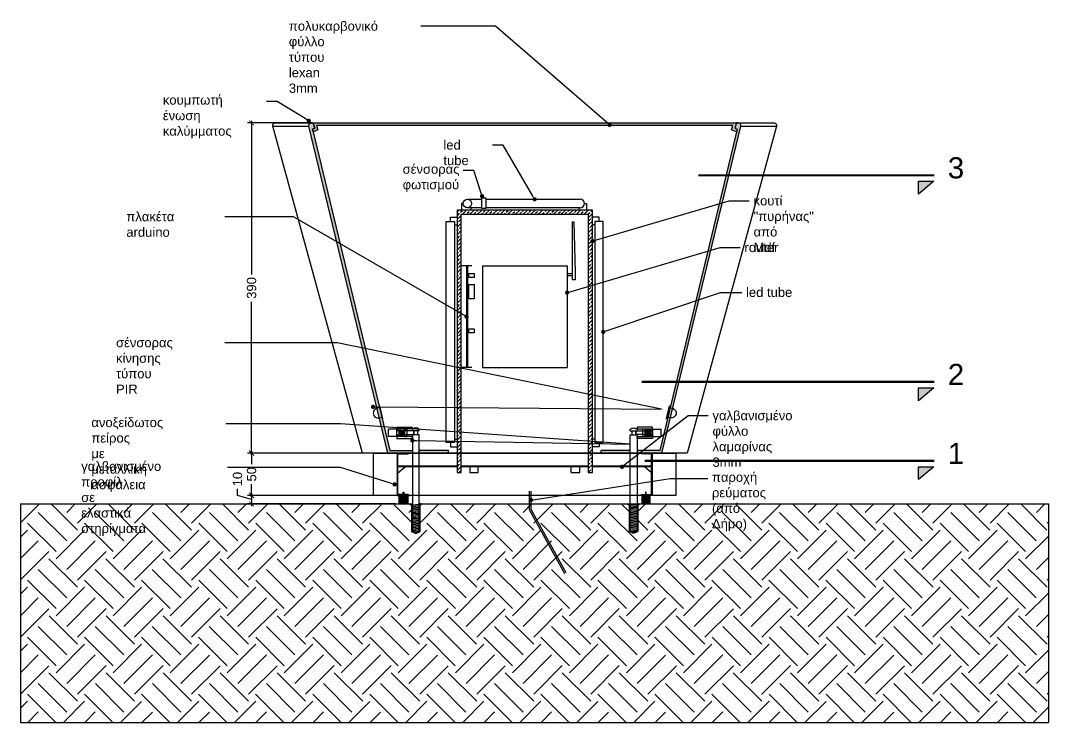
# Model space of a CAD drawing. Header units: millimetres. Extents: x 168.42 to 174.33, y 10.61 to 16.03.
# Drawn here: x 170.468 to 171.682, y 12.292 to 13.121 of the extents above; entities that cross this region are included whole.
import ezdxf
from ezdxf import colors
from ezdxf.entities.mleader import LeaderData, LeaderLine
from ezdxf.math import Vec2, Vec3

# ---------------------------------------------------------------- set-up
doc = ezdxf.new("R2010")
doc.units = ezdxf.units.MM
doc.linetypes.add('DASHDOT2', pattern=[12.7, 6.35, -3.175, 0, -3.175])
for name, color, linetype in [('A-01', 1, 'Continuous'), ('A-02', 2, 'Continuous'), ('A-DIM', 150, 'Continuous'), ('A-HATCH', 252, 'Continuous'), ('A-METAL', 34, 'Continuous'), ('A-SECT LINES', 251, 'DASHDOT2'), ('A-STRUCTURE', 6, 'Continuous'), ('A-WALL LIGHT', 40, 'Continuous')]:
    doc.layers.add(name, color=color, linetype=linetype)
doc.styles.get("Standard").update_dxf_attribs({"font": 'arial.ttf'})
doc.dimstyles.new('1-5', dxfattribs={"dimscale": 0.05, "dimtxt": 0.22, "dimasz": 0.12, "dimexe": 0.1, "dimexo": 0.01, "dimgap": 0.08, "dimtad": 0, "dimdec": 0, "dimlfac": 1000, "dimzin": 0, "dimdsep": 46, "dimtxsty": 'Standard', "dimblk": 'ARCHTICK', "dimcen": 0.09, "dimdle": 0.05, "dimadec": 0, "dimazin": 0, "dimtfac": 1, "dimtdec": 0, "dimtofl": 0, "dimtmove": 1, "dimatfit": 3, "dimldrblk": 'DOT', "dimfxl": 1, "dimtolj": 1, "dimtzin": 0, "dimarcsym": 0})
pattern_1 = [(45, (0, 0), (-0.000449012806, 0.000449012806), [])]

# ---------------------------------------------------------------- blocks, each defined once
blk = doc.blocks.new('SECT-ARROW')
blk.add_hatch(color=0).paths.add_polyline_path([(0.014, 0.143), (0.372, 0.445), (0.372, 0.143)])
at = {"color": 0}
blk.add_lwpolyline([(0.014, 0.143), (0.372, 0.445), (0.372, 0.143)], close=True, dxfattribs=at)
blk = doc.blocks.new('_Dot')
at = {"color": 0, "linetype": 'ByBlock', "lineweight": -2}
blk.add_line((-0.5, 0), (-1, 0), dxfattribs=at)
at = {"color": 0, "linetype": 'ByBlock', "const_width": 0.5}
blk.add_lwpolyline([(-0.25, 0, 1), (0.25, 0, 1)], format="xyb", close=True, dxfattribs=at)
blk = doc.blocks.new('_ArchTick')
at = {"color": 0, "linetype": 'ByBlock', "const_width": 0.15}
blk.add_lwpolyline([(-0.5, -0.5), (0.5, 0.5)], dxfattribs=at)
blk = doc.blocks.new('*D16')
at = {"layer": 'A-DIM', "color": 0, "lineweight": -2, "transparency": 16777216}
for p, q in [((170.7407, 13.0027), (170.7407, 12.8213)), ((170.8128, 13.0002), (170.7357, 13.0002)), ((170.7407, 12.6077), (170.7407, 12.789)), ((170.9011, 12.6102), (170.7357, 12.6102))]:
    blk.add_line(p, q, dxfattribs=at)
at = {"layer": 'Defpoints', "color": 0, "transparency": 16777216}
for p in [(170.8133, 13.0002), (170.7407, 12.6102), (170.9016, 12.6102)]:
    blk.add_point(p, dxfattribs=at)
at = {"layer": 'A-DIM', "color": 0, "lineweight": -2, "transparency": 16777216, "xscale": 0.006, "yscale": 0.006, "zscale": 0.006}
for p, rotation in [((170.7407, 13.0002), 90), ((170.7407, 12.6102), 270)]:
    blk.add_blockref('_ArchTick', p, dxfattribs=dict(at, rotation=rotation))
at = {"layer": 'A-DIM', "color": 0, "transparency": 16777216, "insert": (170.7407, 12.8052), "char_height": 0.011, "attachment_point": 5, "rotation": 90}
blk.add_mtext('\\A1;390', dxfattribs=at)
blk = doc.blocks.new('*D17')
at = {"layer": 'A-DIM', "color": 0, "lineweight": -2, "transparency": 16777216}
for p, q in [((170.7407, 12.6127), (170.7407, 12.597)), ((170.9011, 12.6102), (170.7357, 12.6102)), ((170.7407, 12.5577), (170.7407, 12.5733)), ((170.9108, 12.5602), (170.7357, 12.5602))]:
    blk.add_line(p, q, dxfattribs=at)
at = {"layer": 'Defpoints', "color": 0, "transparency": 16777216}
for p in [(170.9016, 12.6102), (170.7407, 12.5602), (170.9113, 12.5602)]:
    blk.add_point(p, dxfattribs=at)
at = {"layer": 'A-DIM', "color": 0, "lineweight": -2, "transparency": 16777216, "xscale": 0.006, "yscale": 0.006, "zscale": 0.006}
for p, rotation in [((170.7407, 12.6102), 90), ((170.7407, 12.5602), 270)]:
    blk.add_blockref('_ArchTick', p, dxfattribs=dict(at, rotation=rotation))
at = {"layer": 'A-DIM', "color": 0, "transparency": 16777216, "insert": (170.7407, 12.5852), "char_height": 0.011, "attachment_point": 5, "rotation": 90}
blk.add_mtext('\\A1;50', dxfattribs=at)
blk = doc.blocks.new('*D18')
at = {"layer": 'A-DIM', "color": 0, "lineweight": -2, "transparency": 16777216}
for p, q in [((170.7241, 12.5601), (170.7241, 12.5681)), ((170.7407, 12.5552), (170.7241, 12.5601)), ((170.9108, 12.5602), (170.7357, 12.5602)), ((170.7407, 12.5627), (170.7407, 12.5477)), ((170.9108, 12.5502), (170.7357, 12.5502))]:
    blk.add_line(p, q, dxfattribs=at)
at = {"layer": 'Defpoints', "color": 0, "transparency": 16777216}
for p in [(170.9113, 12.5602), (170.7407, 12.5502), (170.9113, 12.5502)]:
    blk.add_point(p, dxfattribs=at)
at = {"layer": 'A-DIM', "color": 0, "lineweight": -2, "transparency": 16777216, "xscale": 0.006, "yscale": 0.006, "zscale": 0.006}
for p, rotation in [((170.7407, 12.5602), 90), ((170.7407, 12.5502), 270)]:
    blk.add_blockref('_ArchTick', p, dxfattribs=dict(at, rotation=rotation))
at = {"layer": 'A-DIM', "color": 0, "transparency": 16777216, "insert": (170.7241, 12.5795), "char_height": 0.011, "attachment_point": 5, "rotation": 90}
blk.add_mtext('\\A1;10', dxfattribs=at)

msp = doc.modelspace()

# ---------------------------------------------------------------- hatches: boundary and pattern name
at = {"layer": 'A-HATCH'}
h = msp.add_hatch(color=256, dxfattribs=at)
h.dxf.hatch_style = 1
edge = h.paths.add_edge_path()
edge.add_line((170.8126, 12.9926), (170.8153, 12.9938))
edge.add_line((170.8153, 12.9938), (170.8133, 13.0002))
edge.add_line((170.8133, 13.0002), (170.8111, 13.0002))
edge.add_arc((170.8111, 12.9972), 0.003, 90, 197.7182)
edge.add_line((170.8083, 12.9962), (170.9016, 12.6102))
edge.add_line((170.9016, 12.6102), (170.9306, 12.6102))
edge.add_line((170.9306, 12.6102), (170.9306, 12.6132))
edge.add_line((170.9306, 12.6132), (170.9038, 12.6132))
edge.add_line((170.9038, 12.6132), (170.8126, 12.9926))
h = msp.add_hatch(color=256, dxfattribs=at)
h.dxf.hatch_style = 1
h.paths.add_polyline_path([(170.8133, 13.0002), (171.3133, 13.0002), (171.3112, 12.9938), (171.314, 12.9926), (171.3133, 12.9896), (171.3075, 12.9921), (171.3092, 12.9972), (170.8174, 12.9972), (170.819, 12.9921), (170.8133, 12.9896), (170.8126, 12.9926), (170.8153, 12.9938)])
h = msp.add_hatch(color=256, dxfattribs=at)
h.dxf.hatch_style = 1
edge = h.paths.add_edge_path()
edge.add_line((171.314, 12.9926), (171.3112, 12.9938))
edge.add_line((171.3112, 12.9938), (171.3133, 13.0002))
edge.add_line((171.3133, 13.0002), (171.3155, 13.0002))
edge.add_arc((171.3155, 12.9972), 0.003, 342.2818, 450, ccw=False)
edge.add_line((171.3183, 12.9962), (171.225, 12.6102))
edge.add_line((171.225, 12.6102), (171.1959, 12.6102))
edge.add_line((171.1959, 12.6102), (171.1959, 12.6132))
edge.add_line((171.1959, 12.6132), (171.2228, 12.6132))
edge.add_line((171.2228, 12.6132), (171.314, 12.9926))
h = msp.add_hatch(dxfattribs=at)
h.set_pattern_fill('ANSI33', color=256, scale=0.001)
h.paths.add_polyline_path([(171.1433, 12.5872), (171.1433, 12.8972), (170.9833, 12.8972), (170.9833, 12.5872), (170.9883, 12.5872), (170.9883, 12.8922), (171.1383, 12.8922), (171.1383, 12.5872)])
h = msp.add_hatch(color=256, dxfattribs=at)
h.dxf.hatch_style = 1
h.paths.add_polyline_path([(170.9733, 12.6132), (170.9386, 12.6132), (170.9386, 12.6102), (170.9733, 12.6102)])
h = msp.add_hatch(color=256, dxfattribs=at)
h.dxf.hatch_style = 1
h.paths.add_polyline_path([(171.1879, 12.6132), (171.1533, 12.6132), (171.1533, 12.6102), (171.1879, 12.6102)])
h = msp.add_hatch(dxfattribs=at)
h.set_pattern_fill('ANSI31', color=256, scale=0.0002)
h.set_pattern_definition(pattern_1)
h.paths.add_polyline_path([(170.9276, 12.6102), (170.9126, 12.6102), (170.9126, 12.5602), (170.9276, 12.5602), (170.9251, 12.5612), (170.9136, 12.5612), (170.9136, 12.6092), (170.9251, 12.6092)])
h = msp.add_hatch(dxfattribs=at)
h.set_pattern_fill('ANSI31', color=256, scale=0.0002)
h.set_pattern_definition(pattern_1)
h.paths.add_polyline_path([(171.1989, 12.6102), (171.2139, 12.6102), (171.2139, 12.5602), (171.1989, 12.5602), (171.2014, 12.5612), (171.2129, 12.5612), (171.2129, 12.6092), (171.2014, 12.6092)])
h = msp.add_hatch(dxfattribs=at)
h.set_pattern_fill('ANSI31', color=256, scale=0.0002)
h.set_pattern_definition(pattern_1)
h.paths.add_polyline_path([(170.9833, 12.594), (170.9136, 12.594), (170.9136, 12.595), (170.9833, 12.595)])
h = msp.add_hatch(dxfattribs=at)
h.set_pattern_fill('ANSI31', color=256, scale=0.0002)
h.set_pattern_definition(pattern_1)
h.paths.add_polyline_path([(171.1383, 12.594), (170.9883, 12.594), (170.9883, 12.595), (171.1383, 12.595)])
h = msp.add_hatch(dxfattribs=at)
h.set_pattern_fill('ANSI31', color=256, scale=0.0002)
h.set_pattern_definition(pattern_1)
h.paths.add_polyline_path([(171.2129, 12.594), (171.1433, 12.594), (171.1433, 12.595), (171.2129, 12.595)])
h = msp.add_hatch(dxfattribs=at)
h.set_pattern_fill('DOTS', color=251, scale=0.0005)
h.paths.add_polyline_path([(170.9251, 12.5602), (170.9151, 12.5602), (170.9151, 12.5554), (170.9251, 12.5554)])
h.paths.add_polyline_path([(170.9251, 12.5549), (170.9151, 12.5549), (170.9151, 12.5502), (170.9251, 12.5502)])
h = msp.add_hatch(dxfattribs=at)
h.set_pattern_fill('DOTS', color=251, scale=0.0005)
h.paths.add_polyline_path([(171.2114, 12.5602), (171.2014, 12.5602), (171.2014, 12.5554), (171.2114, 12.5554)])
h.paths.add_polyline_path([(171.2114, 12.5549), (171.2014, 12.5549), (171.2014, 12.5502), (171.2114, 12.5502)])
h = msp.add_hatch(dxfattribs=at)
h.set_pattern_fill('EARTH', color=256, scale=0.0075, angle=45)
h.paths.add_polyline_path([(171.0633, 12.5502), (170.9411, 12.5502), (170.9411, 12.5492), (170.9396, 12.5309), (170.9396, 12.5175), (170.9346, 12.5151), (170.9296, 12.5175), (170.9296, 12.5492), (170.9282, 12.5492), (170.4679, 12.5502), (170.4679, 12.2921), (171.0633, 12.2921)])
h.paths.add_polyline_path([(171.6817, 12.5502), (171.1984, 12.5502), (171.1984, 12.5492), (171.1969, 12.5175), (171.1919, 12.5151), (171.1869, 12.5175), (171.1869, 12.5492), (171.1855, 12.5492), (171.0633, 12.5497), (171.0633, 12.2921), (171.6817, 12.2921)])

# ---------------------------------------------------------------- linework, layer by layer
msp.add_lwpolyline([(171.1433, 12.594), (171.1433, 12.595)])
at = {"layer": 'A-01'}
for p, q in [((171.1339, 12.9049), (171.1361, 12.9049)), ((170.9755, 12.8838), (170.9755, 12.8889)), ((171.1198, 12.8199), (171.1198, 12.8835)), ((171.151, 12.8838), (171.151, 12.8889)), ((171.0133, 12.8314), (171.0133, 12.7114)), ((171.0133, 12.8314), (171.1133, 12.8314)), ((171.1133, 12.8314), (171.1133, 12.7114)), ((171.0133, 12.7114), (171.1133, 12.7114)), ((170.9122, 12.6386), (170.9023, 12.6386)), ((170.9142, 12.6377), (170.914, 12.6363)), ((170.9142, 12.6377), (170.9148, 12.6307)), ((170.9157, 12.6377), (170.9155, 12.6363)), ((170.9157, 12.6377), (170.9163, 12.6307)), ((170.9172, 12.6377), (170.917, 12.6363)), ((170.9172, 12.6377), (170.9178, 12.6307)), ((170.9187, 12.6377), (170.9185, 12.6363)), ((170.9187, 12.6377), (170.9193, 12.6307)), ((170.9202, 12.6377), (170.92, 12.6363)), ((170.9202, 12.6377), (170.9207, 12.6307)), ((170.9213, 12.6386), (170.9213, 12.6298)), ((170.9213, 12.6386), (170.9241, 12.6386)), ((170.9241, 12.6386), (170.9241, 12.6298)), ((170.9321, 12.6363), (170.9321, 12.6322)), ((171.1945, 12.6363), (171.1945, 12.6322)), ((171.2025, 12.6386), (171.2025, 12.6298)), ((171.2052, 12.6386), (171.2025, 12.6386)), ((171.2052, 12.6386), (171.2052, 12.6298)), ((171.2064, 12.6377), (171.2058, 12.6307)), ((171.2064, 12.6377), (171.2066, 12.6363)), ((171.2079, 12.6377), (171.2073, 12.6307)), ((171.2079, 12.6377), (171.2081, 12.6363)), ((171.2094, 12.6377), (171.2088, 12.6307)), ((171.2094, 12.6377), (171.2096, 12.6363)), ((171.2109, 12.6377), (171.2103, 12.6307)), ((171.2109, 12.6377), (171.2111, 12.6363)), ((171.2124, 12.6377), (171.2118, 12.6307)), ((171.2124, 12.6377), (171.2126, 12.6363)), ((171.2144, 12.6386), (171.2243, 12.6386)), ((170.9122, 12.6298), (170.9023, 12.6298)), ((170.915, 12.6322), (170.9148, 12.6307)), ((170.9165, 12.6322), (170.9163, 12.6307)), ((170.9179, 12.6322), (170.9178, 12.6307)), ((170.9194, 12.6322), (170.9193, 12.6307)), ((170.9213, 12.6298), (170.9241, 12.6298)), ((171.2052, 12.6298), (171.2025, 12.6298)), ((171.2071, 12.6322), (171.2073, 12.6307)), ((171.2086, 12.6322), (171.2088, 12.6307)), ((171.2101, 12.6322), (171.2103, 12.6307)), ((171.2116, 12.6322), (171.2118, 12.6307)), ((171.2144, 12.6298), (171.2243, 12.6298)), ((170.9755, 12.6228), (170.9755, 12.6176)), ((171.151, 12.6228), (171.151, 12.6176)), ((171.1183, 12.5872), (171.1183, 12.594)), ((171.1283, 12.5872), (171.1283, 12.594)), ((170.9386, 12.5494), (170.9306, 12.5488)), ((170.9386, 12.5479), (170.9306, 12.5473)), ((170.9386, 12.5464), (170.9306, 12.5458)), ((170.9386, 12.545), (170.9306, 12.5443)), ((170.9386, 12.5435), (170.9306, 12.5428)), ((170.9386, 12.542), (170.9306, 12.5413)), ((170.9386, 12.5405), (170.9306, 12.5398)), ((171.1879, 12.5494), (171.1959, 12.5488)), ((171.1879, 12.5479), (171.1959, 12.5473)), ((171.1879, 12.5464), (171.1959, 12.5458)), ((171.1879, 12.545), (171.1959, 12.5443)), ((171.1879, 12.5435), (171.1959, 12.5428)), ((171.1879, 12.542), (171.1959, 12.5413)), ((171.1879, 12.5405), (171.1959, 12.5398)), ((170.9386, 12.539), (170.9306, 12.5383)), ((170.9386, 12.5375), (170.9306, 12.5368)), ((170.9386, 12.536), (170.9306, 12.5353)), ((170.9386, 12.5345), (170.9306, 12.5339)), ((170.9386, 12.533), (170.9306, 12.5324)), ((170.9386, 12.5315), (170.9306, 12.5309)), ((170.9386, 12.53), (170.9306, 12.5294)), ((170.9386, 12.5285), (170.9306, 12.5279)), ((170.9386, 12.527), (170.9306, 12.5264)), ((171.1879, 12.539), (171.1959, 12.5383)), ((171.1879, 12.5375), (171.1959, 12.5368)), ((171.1879, 12.536), (171.1959, 12.5353)), ((171.1879, 12.5345), (171.1959, 12.5339)), ((171.1879, 12.533), (171.1959, 12.5324)), ((171.1879, 12.5315), (171.1959, 12.5309)), ((171.1879, 12.53), (171.1959, 12.5294)), ((171.1879, 12.5285), (171.1959, 12.5279)), ((171.1879, 12.527), (171.1959, 12.5264)), ((170.9386, 12.5256), (170.9306, 12.5249)), ((170.9386, 12.5241), (170.9306, 12.5234)), ((170.9386, 12.5226), (170.9306, 12.5219)), ((170.9386, 12.5211), (170.9306, 12.5204)), ((170.9386, 12.5196), (170.9306, 12.5189)), ((170.9386, 12.5181), (170.9318, 12.5175)), ((171.1879, 12.5256), (171.1959, 12.5249)), ((171.1879, 12.5241), (171.1959, 12.5234)), ((171.1879, 12.5226), (171.1959, 12.5219)), ((171.1879, 12.5211), (171.1959, 12.5204)), ((171.1879, 12.5196), (171.1959, 12.5189)), ((171.1879, 12.5181), (171.1947, 12.5175))]:
    msp.add_line(p, q, dxfattribs=at)
for points in [[(170.9306, 12.6102), (170.8717, 12.6102), (170.7659, 12.9962, -0.507977), (170.7687, 13.0002), (171.3578, 13.0002, -0.507977), (171.3607, 12.9962), (171.2549, 12.6102), (171.1959, 12.6102)], [(170.8916, 12.6518), (170.8944, 12.6525), (170.8948, 12.6505), (170.8958, 12.6508), (170.8921, 12.666), (170.8912, 12.6658), (170.8916, 12.6638), (170.8888, 12.6632, 1)], [(171.235, 12.6518), (171.2322, 12.6525), (171.2317, 12.6505), (171.2308, 12.6508), (171.2344, 12.666), (171.2354, 12.6658), (171.2349, 12.6638), (171.2377, 12.6632, -1)]]:
    msp.add_lwpolyline(points, format="xyb", close=True, dxfattribs=at)
for points in [[(170.7659, 12.9962), (170.8083, 12.9962)], [(171.3183, 12.9962), (171.3607, 12.9962)], [(170.9906, 12.9049), (170.9887, 12.9049), (170.9887, 12.8972)], [(170.9956, 12.9099), (171.0128, 12.9099)], [(171.0175, 12.9099), (171.1289, 12.9099)], [(171.1361, 12.9049), (171.1361, 12.8972)], [(171.0128, 12.8999), (170.9956, 12.8999)], [(170.9995, 12.8999), (170.9995, 12.8972)], [(171.1289, 12.8999), (171.0175, 12.8999)], [(171.1271, 12.8999), (171.1271, 12.8972)], [(170.9755, 12.8889), (170.9833, 12.8889)], [(170.9805, 12.8799), (170.9833, 12.8799)], [(171.151, 12.8889), (171.1433, 12.8889)], [(171.146, 12.8799), (171.1433, 12.8799)], [(171.0008, 12.8314), (170.9883, 12.8314)], [(170.9945, 12.8314), (170.9945, 12.7114)], [(170.9955, 12.8314), (170.9955, 12.7114)], [(171.1133, 12.8223), (171.1198, 12.8223)], [(171.1133, 12.8199), (171.1198, 12.8199)], [(171.0008, 12.7114), (170.9883, 12.7114)], [(170.9023, 12.6298), (170.9023, 12.6386)], [(170.9122, 12.6298), (170.9122, 12.6386)], [(170.9321, 12.6363), (170.9122, 12.6363)], [(171.1945, 12.6363), (171.2144, 12.6363)], [(171.2144, 12.6298), (171.2144, 12.6386)], [(171.2243, 12.6298), (171.2243, 12.6386)], [(170.9122, 12.6322), (170.9321, 12.6322)], [(170.9805, 12.6266), (170.9833, 12.6266)], [(171.146, 12.6266), (171.1433, 12.6266)], [(171.2144, 12.6322), (171.1945, 12.6322)], [(170.9755, 12.6176), (170.9833, 12.6176)], [(171.151, 12.6176), (171.1433, 12.6176)], [(170.9983, 12.594), (170.9983, 12.5872), (171.0083, 12.5872), (171.0083, 12.594)], [(171.1183, 12.5872), (171.1283, 12.5872)], [(171.0686, 12.5654), (171.0686, 12.5436), (171.1102, 12.468)], [(171.0706, 12.5654), (171.0706, 12.5441), (171.112, 12.469)]]:
    msp.add_lwpolyline(points, dxfattribs=at)
for points in [[(170.9805, 12.6228), (170.9705, 12.6228), (170.9705, 12.8838), (170.9805, 12.8838)], [(171.1198, 12.8835), (171.1212, 12.8835), (171.1229, 12.824), (171.1229, 12.8149), (171.1198, 12.8149)], [(171.146, 12.6228), (171.156, 12.6228), (171.156, 12.8838), (171.146, 12.8838)], [(170.9972, 12.8224), (171.0035, 12.8224), (171.0035, 12.8177), (170.9972, 12.8177)], [(170.9972, 12.8091), (171.0035, 12.8091), (171.0035, 12.7922), (170.9972, 12.7922)], [(170.9972, 12.7571), (171.0035, 12.7571), (171.0035, 12.7524), (170.9972, 12.7524)], [(170.8846, 12.6102), (171.2419, 12.6102), (171.2419, 12.5602), (170.8846, 12.5602)], [(170.9197, 12.5641), (170.9205, 12.5641), (170.9205, 12.5612), (170.9197, 12.5612)], [(171.2068, 12.5641), (171.206, 12.5641), (171.206, 12.5612), (171.2068, 12.5612)], [(170.9151, 12.5554), (170.9151, 12.5602), (170.9251, 12.5602), (170.9251, 12.5554)], [(170.9251, 12.5549), (170.9251, 12.5502), (170.9151, 12.5502), (170.9151, 12.5549)], [(171.2114, 12.5554), (171.2114, 12.5602), (171.2014, 12.5602), (171.2014, 12.5554)], [(171.2014, 12.5549), (171.2014, 12.5502), (171.2114, 12.5502), (171.2114, 12.5549)]]:
    msp.add_lwpolyline(points, close=True, dxfattribs=at)
msp.add_circle((170.9956, 12.9049), 0.005, dxfattribs=at)
for centre, radius, start, end in [((171.1289, 12.9049), 0.005, 270, 90), ((170.9151, 12.5552), 0.000259, 270, 90), ((170.9251, 12.5552), 0.000259, 90, 270), ((171.2014, 12.5552), 0.000259, 270, 90), ((171.2014, 12.5552), 0.000259, 270, 90), ((171.2114, 12.5552), 0.000259, 90, 270)]:
    msp.add_arc(centre, radius, start, end, dxfattribs=at)
at = {"layer": 'A-02'}
for points in [[(171.0128, 12.899), (171.0128, 12.9117), (171.0175, 12.9117), (171.0175, 12.899)], [(171.1433, 12.5872), (171.1433, 12.8972), (170.9833, 12.8972), (170.9833, 12.5872), (170.9883, 12.5872), (170.9883, 12.8922), (171.1383, 12.8922), (171.1383, 12.5872)]]:
    msp.add_lwpolyline(points, close=True, dxfattribs=at)
at = {"layer": 'A-HATCH', "color": 251}
for p, q in [((170.4679, 12.5502), (170.4679, 12.2921)), ((171.6817, 12.5502), (171.6817, 12.2921)), ((170.4679, 12.2921), (171.6817, 12.2921))]:
    msp.add_line(p, q, dxfattribs=at)
at = {"layer": 'A-METAL'}
for p, q in [((170.9123, 12.6365), (170.9123, 12.6409)), ((170.9123, 12.6409), (170.9304, 12.6409)), ((170.9136, 12.6365), (170.9123, 12.6365)), ((170.9304, 12.6389), (170.9136, 12.6389)), ((170.9136, 12.6389), (170.9136, 12.6365)), ((170.9304, 12.6409), (170.9304, 12.6389)), ((170.9386, 12.6366), (170.9306, 12.6366)), ((170.9325, 12.6366), (170.9325, 12.6318)), ((170.9368, 12.6366), (170.9368, 12.6318)), ((171.1879, 12.6366), (171.1959, 12.6366)), ((171.1897, 12.6366), (171.1897, 12.6318)), ((171.1941, 12.6366), (171.1941, 12.6318)), ((171.2142, 12.6409), (171.1962, 12.6409)), ((171.1962, 12.6409), (171.1962, 12.6389)), ((171.1962, 12.6389), (171.213, 12.6389)), ((171.213, 12.6389), (171.213, 12.6365)), ((171.213, 12.6365), (171.2142, 12.6365)), ((171.2142, 12.6365), (171.2142, 12.6409)), ((170.9136, 12.6319), (170.9123, 12.6319)), ((170.9123, 12.6319), (170.9123, 12.6275)), ((170.9123, 12.6275), (170.9304, 12.6275)), ((170.9136, 12.6296), (170.9136, 12.6319)), ((170.9304, 12.6296), (170.9136, 12.6296)), ((170.9304, 12.6275), (170.9304, 12.6296)), ((170.9386, 12.6318), (170.9306, 12.6318)), ((171.1879, 12.6318), (171.1959, 12.6318)), ((171.1962, 12.6296), (171.213, 12.6296)), ((171.1962, 12.6275), (171.1962, 12.6296)), ((171.2142, 12.6275), (171.1962, 12.6275)), ((171.213, 12.6296), (171.213, 12.6319)), ((171.213, 12.6319), (171.2142, 12.6319)), ((171.2142, 12.6319), (171.2142, 12.6275))]:
    msp.add_line(p, q, dxfattribs=at)
for points in [[(170.9386, 12.6366), (170.9386, 12.6381, 0.461543), (170.9306, 12.6381), (170.9306, 12.6366)], [(171.1879, 12.6366), (171.1879, 12.6381, -0.461543), (171.1959, 12.6381), (171.1959, 12.6366)]]:
    msp.add_lwpolyline(points, format="xyb", dxfattribs=at)
for points in [[(170.9306, 12.6318), (170.9306, 12.595)], [(170.9386, 12.595), (170.9386, 12.6318)], [(171.1879, 12.595), (171.1879, 12.6318)], [(171.1959, 12.6318), (171.1959, 12.595)], [(170.9276, 12.6102), (170.9126, 12.6102), (170.9126, 12.5602), (170.9276, 12.5602), (170.9251, 12.5612), (170.9136, 12.5612), (170.9136, 12.6092), (170.9251, 12.6092), (170.9276, 12.6102)], [(171.1989, 12.6102), (171.2139, 12.6102), (171.2139, 12.5602), (171.1989, 12.5602), (171.2014, 12.5612), (171.2129, 12.5612), (171.2129, 12.6092), (171.2014, 12.6092), (171.1989, 12.6102)], [(170.9136, 12.587), (170.9219, 12.594)], [(170.9306, 12.594), (170.9306, 12.5181), (170.9346, 12.5162), (170.9386, 12.5181), (170.9386, 12.594)], [(171.1959, 12.594), (171.1959, 12.5181), (171.1919, 12.5162), (171.1879, 12.5181), (171.1879, 12.594)], [(171.2129, 12.587), (171.2046, 12.594)], [(170.9282, 12.5492), (170.9296, 12.5492), (170.9296, 12.5175), (170.9346, 12.5151), (170.9396, 12.5175), (170.9396, 12.5492), (170.9411, 12.5492), (170.9411, 12.5502), (170.9386, 12.5502)], [(170.9282, 12.5492), (170.9282, 12.5502), (170.9306, 12.5502)], [(171.1984, 12.5492), (171.1969, 12.5492), (171.1969, 12.5175), (171.1919, 12.5151), (171.1869, 12.5175), (171.1869, 12.5492), (171.1855, 12.5492), (171.1855, 12.5502), (171.1879, 12.5502)], [(171.1984, 12.5492), (171.1984, 12.5502), (171.1959, 12.5502)]]:
    msp.add_lwpolyline(points, dxfattribs=at)
for points in [[(170.9833, 12.594), (170.9136, 12.594), (170.9136, 12.595), (170.9833, 12.595)], [(171.1383, 12.594), (170.9883, 12.594), (170.9883, 12.595), (171.1383, 12.595)], [(171.2129, 12.594), (171.1433, 12.594), (171.1433, 12.595), (171.2129, 12.595)]]:
    msp.add_lwpolyline(points, close=True, dxfattribs=at)
at = {"layer": 'A-SECT LINES', "linetype": 'Continuous', "ltscale": 0.01, "const_width": 0.0025}
for points in [[(171.2683, 12.9383), (171.547, 12.9383)], [(171.2012, 12.6943), (171.547, 12.6943)], [(171.2048, 12.6011), (171.547, 12.6011)]]:
    msp.add_lwpolyline(points, dxfattribs=at)
at = {"layer": 'A-STRUCTURE'}
for p, q in [((170.4679, 12.5502), (170.9282, 12.5502)), ((170.9411, 12.5502), (171.6817, 12.5502))]:
    msp.add_line(p, q, dxfattribs=at)
at = {"layer": 'A-WALL LIGHT'}
for points in [[(170.9016, 12.6102), (170.8083, 12.9962, -0.507977), (170.8111, 13.0002), (170.8133, 13.0002), (170.8153, 12.9938), (170.8126, 12.9926), (170.9038, 12.6132), (170.9306, 12.6132), (170.9306, 12.6102)], [(171.225, 12.6102), (171.3183, 12.9962, 0.507977), (171.3155, 13.0002), (171.3133, 13.0002), (171.3112, 12.9938), (171.314, 12.9926), (171.2228, 12.6132), (171.1959, 12.6132), (171.1959, 12.6102)]]:
    msp.add_lwpolyline(points, format="xyb", close=True, dxfattribs=at)
for points in [[(170.8133, 13.0002), (170.8133, 13.0002), (171.3133, 13.0002), (171.3112, 12.9938), (171.314, 12.9926), (171.3133, 12.9896), (171.3075, 12.9921), (171.3092, 12.9972), (170.8174, 12.9972), (170.819, 12.9921), (170.8133, 12.9896), (170.8126, 12.9926), (170.8153, 12.9938)], [(170.9386, 12.6102), (170.9733, 12.6102), (170.9733, 12.6132), (170.9386, 12.6132)], [(171.1879, 12.6132), (171.1533, 12.6132), (171.1533, 12.6102), (171.1879, 12.6102)]]:
    msp.add_lwpolyline(points, close=True, dxfattribs=at)

# ---------------------------------------------------------------- block references
at = {"layer": 'A-SECT LINES', "ltscale": 0.05, "xscale": 0.05, "yscale": 0.05, "zscale": 0.05, "rotation": 180}
for p in [(171.547, 12.9383), (171.547, 12.6943), (171.547, 12.6011)]:
    msp.add_blockref('SECT-ARROW', p, dxfattribs=at)

# ---------------------------------------------------------------- texts
at = {"layer": 'A-SECT LINES'}
for s, p in [('3', (171.5628, 12.9346)), ('2', (171.5628, 12.6906)), ('1', (171.5628, 12.5973))]:
    msp.add_text(s, height=0.025, rotation=359.9253, dxfattribs=at).set_placement(p)

# ---------------------------------------------------------------- dimensions: what is measured, and where the dimension line sits
at = {"layer": 'A-DIM'}
for base, p1, p2, picture, middle in [((170.7407, 12.6102), (170.8133, 13.0002), (170.9016, 12.6102), '*D16', (170.7407, 12.8052)), ((170.7407, 12.5602), (170.9016, 12.6102), (170.9113, 12.5602), '*D17', (170.7407, 12.5852)), ((170.7407, 12.5502), (170.9113, 12.5602), (170.9113, 12.5502), '*D18', (170.7241, 12.5721))]:
    dim = msp.add_linear_dim(base=base, p1=p1, p2=p2, angle=90, dimstyle='1-5', dxfattribs=at)
    dim.commit()
    dim.dimension.update_dxf_attribs({"geometry": picture, "text_midpoint": middle})

# ---------------------------------------------------------------- leaders
ml = msp.add_multileader_mtext('Standard')
ml.set_content('πολυκαρβονικό φύλλο τύπου lexan 3mm', color=256)
ml.set_leader_properties()
ml.set_arrow_properties(name='DOT')
ml.build(insert=Vec2(0, 0))
ml.multileader.update_dxf_attribs({"dogleg_length": 0.25, "arrow_head_size": 0.005, "scale": 0.05})
ctx = ml.context
ctx.base_point, ctx.scale, ctx.char_height, ctx.arrow_head_size, ctx.landing_gap_size, ctx.plane_origin = Vec3(170.7797, 13.1144), 0.05, 0.011, 0.005, 0.005, Vec3(170.6624, 13.2114)
notes = []
notes.append((ctx, [(1, (1, 1, 0), (171.0288, 13.1144), (-1, 0), 0.0882, [(0, [(171.1635, 12.9977)], 0, [])])]))
ctx.mtext.insert, ctx.mtext.width, ctx.mtext.flow_direction = Vec3(170.7847, 13.12), 0.163324, 5
ml = msp.add_multileader_mtext('Standard')
ml.set_content('κουμπωτή ένωση καλύμματος ', color=256)
ml.set_leader_properties()
ml.set_arrow_properties(name='DOT')
ml.build(insert=Vec2(0, 0))
ml.multileader.update_dxf_attribs({"dogleg_length": 0.25, "arrow_head_size": 0.005, "scale": 0.05})
ctx = ml.context
ctx.base_point, ctx.scale, ctx.char_height, ctx.arrow_head_size, ctx.landing_gap_size, ctx.plane_origin = Vec3(170.6309, 13.0256), 0.05, 0.011, 0.005, 0.005, Vec3(170.4287, 13.0489)
notes.append((ctx, [(1, (1, 1, 0), (170.7709, 13.0256), (-1, 0), 0.0125, [(0, [(170.8082, 13.0026)], 0, [])])]))
ctx.mtext.insert, ctx.mtext.width, ctx.mtext.defined_height, ctx.mtext.flow_direction = Vec3(170.6359, 13.0327), 0.187106, 0.0559, 5
ml = msp.add_multileader_mtext('Standard')
ml.set_content('led tube', color=256)
ml.set_leader_properties()
ml.set_arrow_properties(name='DOT')
ml.build(insert=Vec2(0, 0))
ml.multileader.update_dxf_attribs({"dogleg_length": 0.25, "arrow_head_size": 0.005, "scale": 0.05})
ctx = ml.context
ctx.base_point, ctx.scale, ctx.char_height, ctx.arrow_head_size, ctx.landing_gap_size, ctx.plane_origin = Vec3(170.9622, 12.974), 0.05, 0.011, 0.005, 0.005, Vec3(170.6956, 12.9974)
notes.append((ctx, [(1, (1, 1, 0), (171.0378, 12.974), (-1, 0), 0.0125, [(0, [(171.075, 12.9099)], 0, [])])]))
ctx.mtext.insert, ctx.mtext.width, ctx.mtext.defined_height, ctx.mtext.flow_direction = Vec3(170.9672, 12.9796), 0.1042, 0.0559, 5
ml = msp.add_multileader_mtext('Standard')
ml.set_content('σένσορας φωτισμού', color=256)
ml.set_leader_properties()
ml.set_arrow_properties(name='DOT')
ml.build(insert=Vec2(0, 0))
ml.multileader.update_dxf_attribs({"dogleg_length": 0.25, "arrow_head_size": 0.005, "scale": 0.05})
ctx = ml.context
ctx.base_point, ctx.scale, ctx.char_height, ctx.arrow_head_size, ctx.landing_gap_size, ctx.plane_origin = Vec3(170.9141, 12.9441), 0.05, 0.011, 0.005, 0.005, Vec3(170.6335, 12.9599)
notes.append((ctx, [(1, (1, 1, 0), (171.003, 12.9441), (-1, 0), 0.0125, [(0, [(171.0129, 12.9136)], 0, [])])]))
ctx.mtext.insert, ctx.mtext.width, ctx.mtext.defined_height, ctx.mtext.flow_direction = Vec3(170.9191, 12.9511), 0.1042, 0.0559, 5
ml = msp.add_multileader_mtext('Standard')
ml.set_content('κουτί "πυρήνας" από Mdf', color=256)
ml.set_leader_properties()
ml.set_arrow_properties(name='DOT')
ml.build(insert=Vec2(0, 0))
ml.multileader.update_dxf_attribs({"dogleg_length": 0.25, "arrow_head_size": 0.005, "scale": 0.05})
ctx = ml.context
ctx.base_point, ctx.scale, ctx.char_height, ctx.arrow_head_size, ctx.landing_gap_size, ctx.plane_origin = Vec3(171.3285, 12.9081), 0.05, 0.011, 0.005, 0.005, Vec3(171.2395, 12.8023)
notes.append((ctx, [(0, (1, 1, 0), (171.3047, 12.9081), (1, 0), 0.0237, [(0, [(171.1433, 12.8605)], 0, [])])]))
ctx.mtext.insert, ctx.mtext.width, ctx.mtext.flow_direction = Vec3(171.3335, 12.9137), 0.122269, 5
ml = msp.add_multileader_mtext('Standard')
ml.set_content('πλακέτα arduino ', color=256)
ml.set_leader_properties()
ml.set_arrow_properties(name='DOT')
ml.build(insert=Vec2(0, 0))
ml.multileader.update_dxf_attribs({"dogleg_length": 0.25, "arrow_head_size": 0.005, "scale": 0.05})
ctx = ml.context
ctx.base_point, ctx.scale, ctx.char_height, ctx.arrow_head_size, ctx.landing_gap_size, ctx.plane_origin = Vec3(170.5878, 12.8894), 0.05, 0.011, 0.005, 0.005, Vec3(170.4481, 12.8554)
notes.append((ctx, [(1, (1, 1, 0), (170.7903, 12.8894), (-1, 0), 0.0812, [(0, [(170.9945, 12.7714)], 0, [])])]))
ctx.mtext.insert, ctx.mtext.width, ctx.mtext.defined_height, ctx.mtext.flow_direction = Vec3(170.5928, 12.895), 0.187106, 0.0559, 5
ml = msp.add_multileader_mtext('Standard')
ml.set_content('router', color=256)
ml.set_leader_properties()
ml.set_arrow_properties(name='DOT')
ml.build(insert=Vec2(0, 0))
ml.multileader.update_dxf_attribs({"dogleg_length": 0.25, "arrow_head_size": 0.005, "scale": 0.05})
ctx = ml.context
ctx.base_point, ctx.scale, ctx.char_height, ctx.arrow_head_size, ctx.landing_gap_size, ctx.plane_origin = Vec3(171.3177, 12.853), 0.05, 0.011, 0.005, 0.005, Vec3(171.2288, 12.7471)
notes.append((ctx, [(0, (1, 1, 0), (171.294, 12.853), (1, 0), 0.0237, [(0, [(171.1133, 12.7997)], 0, [])])]))
ctx.mtext.insert, ctx.mtext.flow_direction = Vec3(171.3227, 12.8586), 5
ml = msp.add_multileader_mtext('Standard')
ml.set_content('led tube', color=256)
ml.set_leader_properties()
ml.set_arrow_properties(name='DOT')
ml.build(insert=Vec2(0, 0))
ml.multileader.update_dxf_attribs({"dogleg_length": 0.25, "arrow_head_size": 0.005, "scale": 0.05})
ctx = ml.context
ctx.base_point, ctx.scale, ctx.char_height, ctx.arrow_head_size, ctx.landing_gap_size, ctx.plane_origin = Vec3(171.3196, 12.8), 0.05, 0.011, 0.005, 0.005, Vec3(171.2318, 12.6926)
notes.append((ctx, [(0, (1, 1, 0), (171.2945, 12.8), (1, 0), 0.0251, [(0, [(171.156, 12.7533)], 0, [])])]))
ctx.mtext.insert, ctx.mtext.flow_direction = Vec3(171.3246, 12.8056), 5
ml = msp.add_multileader_mtext('Standard')
ml.set_content('σένσορας κίνησης τύπου PIR', color=256)
ml.set_leader_properties()
ml.set_arrow_properties(name='DOT')
ml.build(insert=Vec2(0, 0))
ml.multileader.update_dxf_attribs({"dogleg_length": 0.25, "arrow_head_size": 0.005, "scale": 0.05})
ctx = ml.context
ctx.base_point, ctx.scale, ctx.char_height, ctx.arrow_head_size, ctx.landing_gap_size, ctx.plane_origin = Vec3(170.5756, 12.7406), 0.05, 0.011, 0.005, 0.005, Vec3(170.4995, 12.7162)
notes.append((ctx, [(1, (1, 1, 0), (170.8417, 12.7406), (-1, 0), 0.1326, [(1, [(170.8842, 12.6648), (171.2249, 12.6622)], 0, [])])]))
ctx.mtext.insert, ctx.mtext.width, ctx.mtext.flow_direction = Vec3(170.5806, 12.7462), 0.128632, 5
ml = msp.add_multileader_mtext('Standard')
ml.set_content('γαλβανισμένο^Jφύλλο λαμαρίνας 3mm', color=256)
ml.set_leader_properties()
ml.set_arrow_properties(name='DOT')
ml.build(insert=Vec2(0, 0))
ml.multileader.update_dxf_attribs({"dogleg_length": 0.25, "arrow_head_size": 0.005, "scale": 0.05})
ctx = ml.context
ctx.base_point, ctx.scale, ctx.char_height, ctx.arrow_head_size, ctx.landing_gap_size, ctx.plane_origin = Vec3(171.28, 12.6544), 0.05, 0.011, 0.005, 0.005, Vec3(171.2962, 12.5494)
notes.append((ctx, [(0, (1, 1, 0), (171.2562, 12.6544), (1, 0), 0.0237, [(1, [(171.1781, 12.594)], 0, [])])]))
ctx.mtext.insert, ctx.mtext.width, ctx.mtext.flow_direction = Vec3(171.285, 12.66), 0.137495, 5
ml = msp.add_multileader_mtext('Standard')
ml.set_content('ανοξείδωτος πείρος με μεταλλική ασφάλεια ', color=256)
ml.set_leader_properties()
ml.set_arrow_properties(name='DOT')
ml.build(insert=Vec2(0, 0))
ml.multileader.update_dxf_attribs({"dogleg_length": 0.25, "arrow_head_size": 0.005, "scale": 0.05})
ctx = ml.context
ctx.base_point, ctx.scale, ctx.char_height, ctx.arrow_head_size, ctx.landing_gap_size, ctx.plane_origin = Vec3(170.5465, 12.6448), 0.05, 0.011, 0.005, 0.005, Vec3(170.4933, 12.6244)
notes.append((ctx, [(1, (1, 1, 0), (170.8456, 12.6448), (-1, 0), 0.1353, [(1, [(170.9306, 12.625), (171.1879, 12.6209)], 0, [])])]))
ctx.mtext.insert, ctx.mtext.width, ctx.mtext.defined_height, ctx.mtext.flow_direction = Vec3(170.5515, 12.6519), 0.157558, 0.0559, 5
ml = msp.add_multileader_mtext('Standard')
ml.set_content('γαλβανισμένο προφίλ σε ελαστικά στηρίγματα ', color=256)
ml.set_leader_properties()
ml.set_arrow_properties(name='DOT')
ml.build(insert=Vec2(0, 0))
ml.multileader.update_dxf_attribs({"dogleg_length": 0.25, "arrow_head_size": 0.005, "scale": 0.05})
ctx = ml.context
ctx.base_point, ctx.scale, ctx.char_height, ctx.arrow_head_size, ctx.landing_gap_size, ctx.plane_origin = Vec3(170.5345, 12.5931), 0.05, 0.011, 0.005, 0.005, Vec3(170.4933, 12.5726)
notes.append((ctx, [(1, (1, 1, 0), (170.8456, 12.5931), (-1, 0), 0.1333, [(0, [(170.9096, 12.5732)], 0, [])])]))
ctx.mtext.insert, ctx.mtext.width, ctx.mtext.defined_height, ctx.mtext.flow_direction = Vec3(170.5395, 12.6001), 0.187106, 0.0559, 5
ml = msp.add_multileader_mtext('Standard')
ml.set_content('παροχή ρεύματος (από Δήμο)', color=256)
ml.set_leader_properties()
ml.set_arrow_properties(name='DOT')
ml.build(insert=Vec2(0, 0))
ml.multileader.update_dxf_attribs({"dogleg_length": 0.25, "arrow_head_size": 0.005, "scale": 0.05})
ctx = ml.context
ctx.base_point, ctx.scale, ctx.char_height, ctx.arrow_head_size, ctx.landing_gap_size, ctx.plane_origin = Vec3(171.2794, 12.5802), 0.05, 0.011, 0.005, 0.005, Vec3(171.251, 12.4479)
notes.append((ctx, [(0, (1, 1, 0), (171.2349, 12.5802), (1, 0), 0.0445, [(0, [(171.0706, 12.5548)], 0, [])])]))
ctx.mtext.insert, ctx.mtext.width, ctx.mtext.flow_direction = Vec3(171.2844, 12.5873), 0.151912, 5
for ctx, leaders in notes:
    for number, flags, end, landing, length, lines in leaders:
        leader = LeaderData()
        leader.index, (leader.has_last_leader_line, leader.has_dogleg_vector, leader.attachment_direction) = number, flags
        leader.last_leader_point, leader.dogleg_vector, leader.dogleg_length = Vec3(end), Vec3(landing), length
        for number, points, colour, breaks in lines:
            line = LeaderLine()
            line.index, line.vertices, line.color, line.breaks = number, Vec3.list(points), colors.encode_raw_color(colour), breaks
            leader.lines.append(line)
        ctx.leaders.append(leader)

doc.saveas('drawing.dxf')
